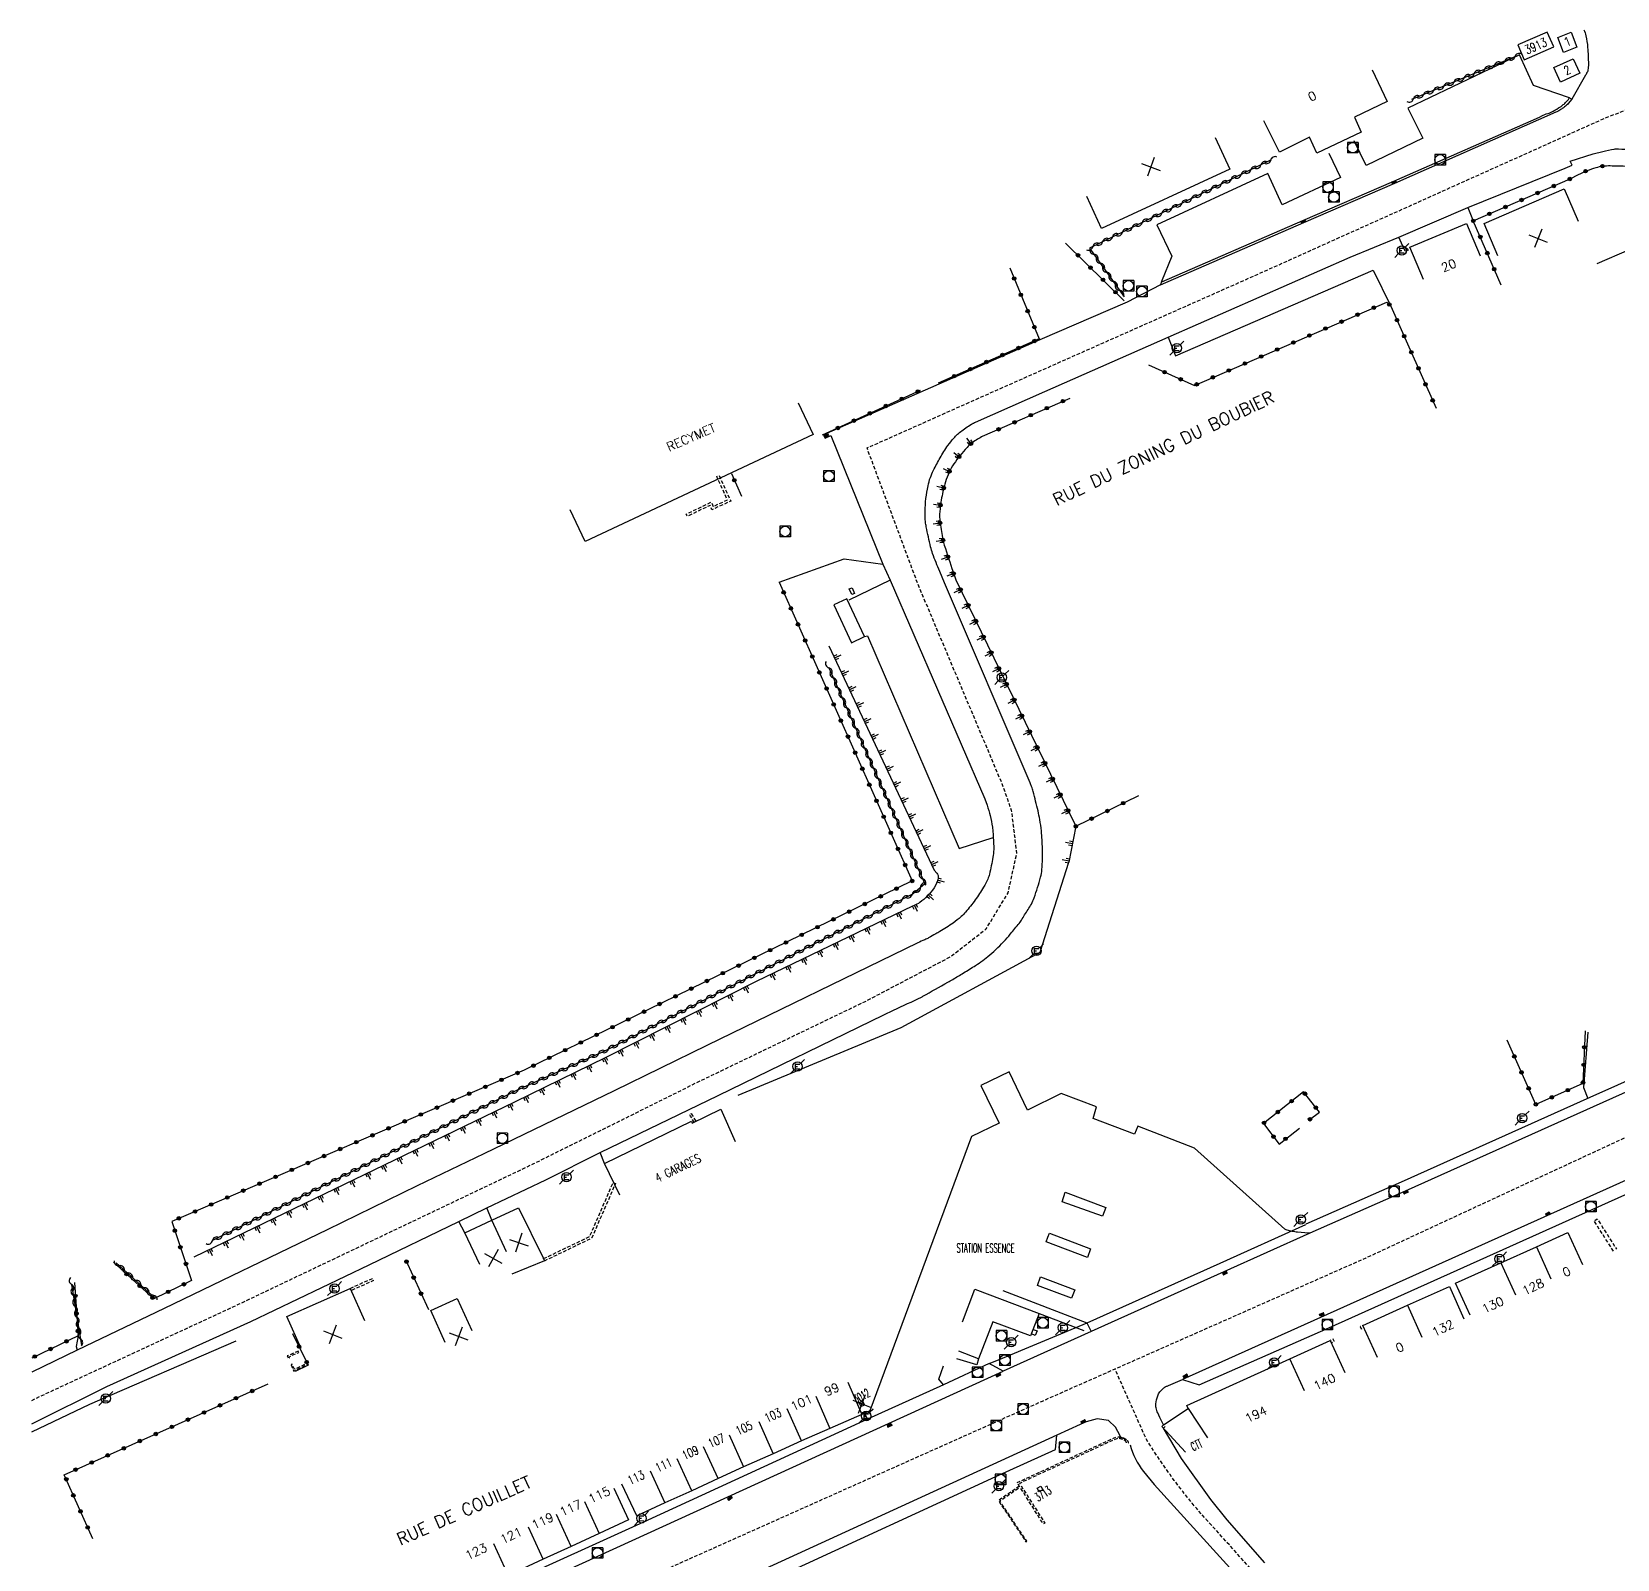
# Model space of a CAD drawing. Header units: millimetres. Extents: x 160000 to 161000, y 121000 to 122000.
# Drawn here: x 160000 to 160225.8, y 121216.6 to 121434.1 of the extents above; entities that cross this region are included whole.
import ezdxf
from ezdxf.enums import TextEntityAlignment as Align

# ---------------------------------------------------------------- set-up
doc = ezdxf.new("R2010")
doc.units = ezdxf.units.MM
doc.linetypes.add('DASHED', pattern=[0.75, 0.5, -0.25])
doc.layers.get('0').update_dxf_attribs({"linetype": 'CONTINUOUS'})
for name, color, linetype in [('W0001', 6, 'DASHED'), ('W0008', 7, 'CONTINUOUS'), ('W0017', 7, 'CONTINUOUS'), ('W0100', 7, 'CONTINUOUS'), ('W0112', 1, 'DASHED'), ('W0211', 2, 'CONTINUOUS'), ('W0302', 3, 'CONTINUOUS'), ('W0310', 3, 'CONTINUOUS'), ('W0322', 7, 'CONTINUOUS'), ('W0334', 7, 'CONTINUOUS'), ('W0400', 7, 'CONTINUOUS'), ('W0420', 7, 'CONTINUOUS'), ('W0471', 7, 'CONTINUOUS'), ('W0984', 7, 'CONTINUOUS'), ('W0989', 7, 'CONTINUOUS'), ('W0991', 7, 'CONTINUOUS'), ('W1102', 7, 'CONTINUOUS')]:
    doc.layers.add(name, color=color, linetype=linetype)
doc.styles.get("Standard").update_dxf_attribs({"font": 'romans.shx', "width": 0.85})

# ---------------------------------------------------------------- blocks, each defined once
blk = doc.blocks.new('t310o')
at = {"color": 0, "linetype": 'Continuous'}
for centre, start, end in [((-0.5, 0.38), 216.8699, 323.1304), ((0.5, -0.37), 36.8699, 143.1303)]:
    blk.add_arc(centre, 0.625, start, end, dxfattribs=at)
blk = doc.blocks.new('t322o')
at = {"color": 0, "linetype": 'Continuous'}
for radius in [0.25, 0.15]:
    blk.add_circle((0, 0), radius, dxfattribs=at)
blk = doc.blocks.new('t991o')
at = {"color": 0, "linetype": 'Continuous'}
for p, q in [((-1, 1), (1, -1)), ((-1, -1), (1, 1))]:
    blk.add_line(p, q, dxfattribs=at)
blk = doc.blocks.new('T420')
for p, q in [((0.75, 0.75), (-0.75, 0.75)), ((-0.75, 0.75), (-0.75, -0.75)), ((0.75, 0.75), (0.75, -0.75)), ((0.75, -0.75), (-0.75, -0.75))]:
    blk.add_line(p, q)
blk.add_ellipse((0, 0), major_axis=(-0.53, 0.53), ratio=1, start_param=3.926991, end_param=10.210176)
blk = doc.blocks.new('T400')
for p, q in [((-0.15, 0.3), (0.15, 0.3)), ((-0.15, -0.25), (-0.15, 0.3)), ((-0.15, 0.15), (0.15, 0.15)), ((-0.15, 0), (0.15, 0)), ((0.15, 0.3), (0.15, -0.25)), ((-0.15, -0.15), (0.15, -0.15)), ((-0.15, -0.25), (-0.15, -0.3)), ((-0.15, -0.3), (0.15, -0.3)), ((0.15, -0.3), (0.15, -0.25))]:
    blk.add_line(p, q)
blk = doc.blocks.new('T471')
for p, q in [((-0.333334, 0.333334), (-0.333334, -0.333334)), ((-0.333334, 0.333334), (0.333334, 0.333334)), ((-0.333334, 0), (0, 0)), ((0.500001, 0.500001), (1.000002, 1.000002)), ((-0.500001, -0.500001), (-1.000002, -1.000002)), ((-0.333334, -0.333334), (0.333334, -0.333334))]:
    blk.add_line(p, q)
blk.add_ellipse((0, 0), major_axis=(0.471405, 0.471405), ratio=1, start_param=5.4977871438, end_param=11.780972451)
blk = doc.blocks.new('t211o')
at = {"color": 0, "linetype": 'Continuous'}
for p, q in [((-0.29, 0.5), (-0.29, 0)), ((0, 1), (0, 0)), ((0.29, 0.5), (0.29, 0))]:
    blk.add_line(p, q, dxfattribs=at)

msp = doc.modelspace()

# ---------------------------------------------------------------- linework, layer by layer
at = {"layer": 'W0001', "flags": 128}
for points in [[(160000, 121239.23), (160000.46, 121239.46), (160029.46, 121252.91), (160071.51, 121272.94), (160095.33, 121284.78), (160118.91, 121296.13), (160130.88, 121302.42), (160135.94, 121306.37), (160139.07, 121311.5), (160140.31, 121317.17), (160139.57, 121323.22), (160138.21, 121327.04), (160126.24, 121355.42), (160118.97, 121374.85), (160133.9, 121381.51), (160174.76, 121399.65), (160223.71, 121421.66), (160236.3, 121426.71), (160246.67, 121402.9), (160263.36, 121362.13), (160277.43, 121330.92), (160289.89, 121305.09)], [(160410.14, 121370.5), (160351.84, 121335.97), (160331.35, 121325.86), (160299.93, 121309.62), (160272.03, 121297.03), (160241.67, 121283.46), (160190, 121259.48), (160143.92, 121239.09), (160069.32, 121205.75), (160000, 121174.28)]]:
    msp.add_lwpolyline(points, dxfattribs=at)
msp.add_lwpolyline([(160174.07, 121214.72), (160168.66, 121220.78, -0.052659), (160158.72, 121233.77), (160154.29, 121243.68)], format="xyb", dxfattribs=at)
at = {"layer": 'W0008', "flags": 128}
for points in [[(160221.08, 121434.41, -0.057582), (160221.37, 121433.54, -0.031522), (160221.6, 121431.88, -0.016293), (160221.71, 121429.51, -0.045693), (160221.64, 121428.67, -0.06196), (160221.57, 121428.43, -0.027343), (160221.31, 121427.92), (160219.34, 121424.54), (160218.83, 121423.88, -0.050944), (160218.6, 121423.65, -0.022439), (160218, 121423.19, -0.022), (160217.51, 121422.87, -0.02743), (160217.09, 121422.66), (160194.08, 121412.52), (160181.12, 121406.91), (160160.72, 121398.03)], [(160160.97, 121398.49), (160181.04, 121407.24), (160194, 121412.86), (160214.75, 121421.96), (160215.08, 121422.14, -0.053212), (160215.92, 121422.48, 0.05917), (160216.68, 121422.8, 0.006235), (160217.73, 121423.42, 0.031529), (160217.93, 121423.56, 0.028507), (160218.34, 121423.92, 0.020067), (160218.86, 121424.48, 0.103573), (160218.97, 121424.68, -0.469546), (160219.03, 121424.7), (160219.34, 121424.54)], [(160195.46, 121403.14), (160194.72, 121404.86), (160204.52, 121409.1), (160218.41, 121414.69), (160219.42, 121415.11), (160219.13, 121415.68), (160222.39, 121416.74), (160223.76, 121417.07, -0.017922), (160225.4, 121417.4, -0.051215), (160225.99, 121417.44, -0.012909), (160227.9, 121417.31, -0.019623), (160229.15, 121417.15, -0.025723), (160230.3, 121416.89, -0.01597), (160232.09, 121416.32, -0.072545), (160234.11, 121415.26, -0.035485), (160237.68, 121412.28, -0.055734), (160238.55, 121411.22, -0.031863), (160239.72, 121409.15), (160240.24, 121408), (160246.1, 121393.98), (160252.72, 121379.16), (160252.36, 121378.98), (160257.41, 121367.39)], [(160000, 121235.88), (160010.68, 121241.22), (160031.2, 121250.46), (160048.05, 121258.55), (160060.83, 121264.71), (160064.8, 121266.65), (160073.21, 121270.64), (160080.98, 121274.5), (160097.78, 121282.62), (160121.36, 121294.11), (160122.76, 121294.78, 0.000931), (160126.72, 121296.66, 0.016891), (160126.93, 121296.77, 0.000561), (160130.48, 121298.78, 0.002798), (160131.18, 121299.18, 0.005056), (160132.72, 121300.1, 0.004498), (160134.42, 121301.16, 0.036274), (160136.44, 121302.65, 0.029237), (160138.68, 121304.82, 0.013575), (160139.6, 121305.88, 0.010176), (160140.76, 121307.34, 0.022399), (160140.96, 121307.63, 0.008867), (160141.41, 121308.38, 0.024834), (160142.38, 121309.9, 0.04579), (160142.78, 121310.8, 0.016375), (160143.69, 121313.73, 0.045596), (160143.88, 121314.82, 0.014985), (160143.97, 121316.32, 0.015505), (160143.96, 121317.77, 0.013204), (160143.8, 121320.32, 0.020848), (160143.58, 121321.93, 0.015463), (160143.33, 121323.16, 0.006836), (160142.63, 121325.92, 0.014822), (160142.41, 121326.64, 0.020834), (160142.22, 121327.14), (160130.02, 121355.62), (160129.32, 121357.28, -0.011397), (160128.31, 121359.81, -0.03178), (160128.03, 121360.75, -0.006985), (160127.41, 121363.6, -0.026955), (160127.3, 121364.35, -0.028898), (160127.24, 121365.81, -0.022851), (160127.37, 121367.66, -0.023495), (160127.66, 121369.44, -0.03421), (160127.99, 121370.63, -0.028448), (160128.44, 121371.67, -0.016019), (160129.38, 121373.44, -0.021318), (160130.5, 121375.21, -0.033504), (160131.33, 121376.25, -0.043083), (160132.46, 121377.29, -0.03478), (160134.04, 121378.34, -0.013288), (160134.14, 121378.39, -0.004954), (160134.4, 121378.52), (160144.28, 121382.88), (160161.85, 121390.61), (160187.79, 121402.02), (160194.72, 121404.86)], [(160160.92, 121398.54), (160160.76, 121398.09), (160156, 121395.61), (160143.56, 121390.23), (160129.21, 121383.94), (160112.76, 121376.73), (160113.02, 121376.26), (160113.8, 121376.62), (160121.22, 121358.28), (160122.29, 121356.01), (160135.74, 121324.9), (160136.07, 121323.97, -0.026314), (160136.51, 121322.49, -0.024304), (160136.83, 121320.85, -0.010939), (160136.91, 121320.13, -0.010939), (160136.96, 121319.4, -0.02446), (160137.01, 121317.66, -0.038545), (160136.9, 121316.56, -0.013329), (160136.4, 121314.16, -0.044665), (160136.17, 121313.46, -0.03417), (160135.57, 121312.3, -0.020465), (160134.37, 121310.49, -0.01588), (160133.02, 121308.75, -0.039137), (160132.4, 121308.11, -0.029148), (160131.23, 121307.19, -0.019464), (160129.36, 121306, -0.003238), (160128.75, 121305.65, -0.001999), (160127.75, 121305.08, -0.03191), (160127.19, 121304.82, 0.018064), (160126.19, 121304.37), (160096.17, 121289.78), (160082.98, 121283.31), (160064.38, 121274.34), (160054.92, 121269.76), (160042.1, 121263.53), (160018.87, 121252.31), (160006.49, 121246.36), (160000, 121243.26)], [(160161.19, 121235.75), (160160.67, 121236.79), (160160.38, 121237.43, -0.056693), (160160.15, 121238.17, -0.077016), (160160.12, 121238.74, -0.049742), (160160.37, 121239.88, -0.09077), (160160.68, 121240.45, -0.036123), (160161.04, 121240.84, -0.041593), (160161.42, 121241.14, -0.06176), (160161.53, 121241.2, 0.018714), (160161.93, 121241.35), (160163.91, 121242.22), (160166.29, 121241.45), (160184.74, 121249.54), (160222.26, 121266.4), (160261.1, 121283.82)]]:
    msp.add_lwpolyline(points, format="xyb", dxfattribs=at)
for points in [[(160204.52, 121409.1), (160205.32, 121407.19)], [(160261.23, 121285.91), (160163.91, 121242.22)], [(160229.79, 121285.86), (160221.93, 121282.35), (160195.04, 121270.29), (160181.48, 121264.3)], [(160231.14, 121284.97), (160230.22, 121284.55), (160195.6, 121269.04), (160182.04, 121263.05), (160169.81, 121257.53), (160150.89, 121249.04), (160138.34, 121243.4), (160136.36, 121244.47), (160137.72, 121245), (160150.33, 121250.28), (160169.25, 121258.76), (160181.48, 121264.29)], [(160134.87, 121245.16), (160134.62, 121244.29), (160131.74, 121245.13)], [(160136.36, 121244.47), (160129.84, 121241.46), (160119.06, 121236.55), (160087.12, 121221.9), (160028.93, 121195.44), (160001.91, 121183.08), (160000, 121182.22)], [(160000, 121180.24), (160138.34, 121243.4)], [(160155.99, 121233.57), (160155.1, 121233.99), (160154.71, 121234.81), (160154.34, 121235.4), (160153.34, 121236.35), (160151.73, 121236.6), (160150.2, 121236.15), (160149.32, 121235.78), (160145.99, 121234.26), (160086.85, 121207.15)], [(160106.62, 121214.25), (160137.33, 121228.38), (160145.8, 121232.23), (160145.99, 121234.26)]]:
    msp.add_lwpolyline(points, dxfattribs=at)
at = {"layer": 'W0008'}
msp.add_lwpolyline([(160175.64, 121216.1), (160170.26, 121222.22), (160167.92, 121225.11), (160163.74, 121230.94), (160161.2, 121235.27), (160161.45, 121235.49)], dxfattribs=at)
for points in [[(160269.86, 121123.61, 0.000076), (160183.93, 121056.79), (160161.64, 121039.41, 0.23931), (160160.19, 121034.53), (160160.04, 121034.57, 0.291575), (160162.62, 121030.84, 0.001006), (160194.86, 121017.36), (160221.21, 121006.22, 0.310791), (160228.45, 121007.51)], [(160156.46, 121232.89, 0.104941), (160158.34, 121229.11), (160159.88, 121227.26), (160172.5, 121213.34)]]:
    msp.add_lwpolyline(points, format="xyb", dxfattribs=at)
at = {"layer": 'W0017', "flags": 128}
for points in [[(160219.03, 121424.7), (160213.89, 121426.47), (160211.88, 121430.81), (160196.02, 121423.24), (160198.15, 121418.94), (160190.05, 121415.08), (160188.36, 121418.57)], [(160184.73, 121416.83), (160186.4, 121413.34), (160178.12, 121409.48), (160176.04, 121413.92), (160160.23, 121406.63), (160162.36, 121402.16), (160160.92, 121398.54)], [(160161.85, 121390.61), (160162.91, 121387.95), (160191.08, 121400.15), (160193.58, 121395.06)], [(160106.46, 121355.75), (160115.71, 121359.04), (160121.22, 121358.28)], [(160122.29, 121356.01), (160116.36, 121353.16)], [(160118.6, 121347.98), (160119.04, 121348.11), (160132.1, 121317.8), (160136.96, 121319.4)], [(160221.61, 121291.67), (160221.01, 121283.8), (160221.61, 121282.21)], [(160133.85, 121276.82), (160119.35, 121237.75), (160118.21, 121237.2)], [(160081.57, 121272.97), (160080.98, 121274.5)], [(160065.51, 121264.89), (160064.8, 121266.65)], [(160061.69, 121263.08), (160060.83, 121264.71)], [(160138.3, 121254.85), (160150.29, 121250.29), (160150.89, 121249.04)], [(160143.48, 121251.58), (160149.87, 121249.17)], [(160006.6, 121248.43), (160006.33, 121246.92), (160006.49, 121246.36)], [(160129.84, 121241.46), (160129.18, 121242.25), (160129.86, 121244.14)], [(160119.06, 121236.55), (160118.63, 121237.47)]]:
    msp.add_lwpolyline(points, dxfattribs=at)
msp.add_lwpolyline([(160182.04, 121263.05), (160181.32, 121263.08), (160180.3, 121263.17, -0.028073), (160179.5, 121263.29, -0.03263), (160178.83, 121263.47, -0.00822), (160178.5, 121263.59, -0.092449), (160178.47, 121263.61), (160165.62, 121275.15), (160157.52, 121278.25), (160157.06, 121277.14), (160151.17, 121279.37)], format="xyb", dxfattribs=at)
for points in [[(160152.5, 121265.46), (160146.76, 121267.49), (160147.2, 121268.86), (160152.99, 121266.7)], [(160150.37, 121259.55), (160144.49, 121261.81), (160144.74, 121262.48), (160144.98, 121263.06), (160150.82, 121260.8)], [(160148.58, 121254.95), (160148.11, 121253.76), (160143.23, 121255.59), (160143.67, 121256.82)]]:
    msp.add_lwpolyline(points, close=True, dxfattribs=at)
at = {"layer": 'W0100', "flags": 128}
for points in [[(160211.65, 121432.25), (160212.57, 121430.12), (160216.78, 121431.95), (160215.86, 121434.08)], [(160218.18, 121431.18), (160217.35, 121433.31), (160219.26, 121434.05), (160220.09, 121431.92)], [(160216.81, 121429.02), (160219.56, 121430.28), (160220.5, 121428.2), (160217.76, 121426.95)], [(160195.5, 121403.17), (160195.92, 121403.32), (160196.04, 121403.01), (160195.62, 121402.85)], [(160114.25, 121352.5), (160116.74, 121347.12), (160118.6, 121347.98), (160116.1, 121353.36)], [(160116.79, 121353.97), (160116.45, 121354.79), (160116.84, 121354.95), (160117.18, 121354.13)], [(160142.62, 121249.33), (160143.18, 121249.11), (160142.94, 121248.46), (160142.38, 121248.68)], [(160118.09, 121238.35), (160118.63, 121238.58), (160118.39, 121239.12), (160117.86, 121238.88)], [(160143.73, 121227.03), (160144.02, 121226.51), (160143.47, 121226.2), (160143.18, 121226.71)]]:
    msp.add_lwpolyline(points, close=True, dxfattribs=at)
for points in [[(160190.91, 121428.7), (160193.07, 121424.19), (160188.38, 121421.95), (160189.36, 121419.81), (160183.05, 121416.83), (160181.98, 121419.09), (160177.7, 121416.96), (160175.47, 121421.44)], [(160168.54, 121419.08), (160170.63, 121414.54), (160152.36, 121406.1), (160150.27, 121410.64)], [(160208.83, 121402.23), (160206.85, 121406.82), (160218.27, 121411.74), (160220.25, 121407.15)], [(160198.23, 121398.83), (160196.29, 121403.44), (160204.34, 121406.83), (160206.28, 121402.22)], [(160222.98, 121401.13), (160227.57, 121403.12), (160240.65, 121373.03), (160236.06, 121371.04)], [(160109.16, 121381.29), (160111.28, 121376.76), (160078.81, 121361.53), (160076.69, 121366.06)], [(160083.75, 121268.47), (160081.57, 121272.97), (160093.96, 121278.97), (160094.09, 121278.7), (160098.16, 121280.68), (160100.18, 121276.1)], [(160063.84, 121258.56), (160061.69, 121263.08), (160065.51, 121264.89), (160069.33, 121266.64), (160072.9, 121259.41), (160073.03, 121259.08), (160068.39, 121257.22)], [(160204.86, 121251.36), (160202.8, 121255.91), (160209.25, 121258.82), (160214.3, 121261.1), (160218.8, 121263.12), (160220.85, 121258.56)], [(160038.36, 121246.59), (160036.33, 121251.16), (160045.36, 121255.17), (160047.39, 121250.61)], [(160132.55, 121250.39), (160134.33, 121255.06), (160143.48, 121251.58), (160142.26, 121248.41), (160136.89, 121250.41), (160134.87, 121245.16), (160132.07, 121246.24)], [(160191.66, 121245.35), (160189.6, 121249.9), (160195.96, 121252.78), (160201.92, 121255.43), (160203.96, 121250.86)], [(160058.91, 121247.47), (160056.83, 121252.01), (160060.61, 121253.74), (160062.69, 121249.2)], [(160164.31, 121231.84), (160160.94, 121235.53), (160161.19, 121235.75), (160164.73, 121238.08), (160164.5, 121238.49), (160179.2, 121245.15), (160184.95, 121247.75), (160187.01, 121243.19)], [(160116.24, 121241.8), (160118.23, 121237.22), (160113.67, 121235.23), (160109.63, 121233.45), (160105.6, 121231.63), (160101.4, 121229.78), (160097.78, 121228.1), (160094, 121226.34), (160090.16, 121224.64), (160086.18, 121222.77), (160084.06, 121227.3)], [(160082.91, 121226.74), (160085.01, 121222.21), (160080.84, 121220.27), (160076.82, 121218.44), (160072.85, 121216.62), (160067.86, 121214.31), (160062.91, 121212.03), (160055.61, 121208.66), (160028.5, 121196.32), (160026.43, 121200.87)]]:
    msp.add_lwpolyline(points, dxfattribs=at)
at = {"layer": 'W0112', "flags": 128}
for points in [[(160097.9, 121370.92), (160099.56, 121367.28), (160096.87, 121366.05), (160096.61, 121366.66), (160093.36, 121365.1), (160093.2, 121365.42), (160096.79, 121367.14), (160097.05, 121366.52), (160099.09, 121367.45), (160097.58, 121370.77)], [(160093.92, 121280.06), (160094.07, 121279.83), (160094.59, 121278.98), (160094.37, 121278.84), (160093.85, 121279.69), (160093.7, 121279.93)], [(160072.9, 121259.41), (160079.48, 121262.57), (160082.81, 121270.23), (160083.13, 121270.09), (160079.75, 121262.31), (160073.06, 121259.09)], [(160045.36, 121255.17), (160048.53, 121256.6), (160048.68, 121256.28), (160045.5, 121254.86)], [(160189.19, 121249.73), (160189.33, 121249.41), (160189.74, 121249.58), (160189.6, 121249.9)], [(160184.95, 121247.75), (160185.11, 121247.44), (160185.52, 121247.64), (160185.36, 121247.95)], [(160037.96, 121246.22), (160036.39, 121245.55), (160036.54, 121245.19), (160036.73, 121245.27), (160036.65, 121245.44), (160038.04, 121246.04)], [(160036.94, 121244.28), (160037.35, 121243.4), (160039.31, 121244.34), (160039.23, 121244.51), (160037.44, 121243.65), (160037.11, 121244.36)], [(160141.6, 121219.09), (160141.72, 121219.17), (160137.88, 121224.91), (160140.68, 121226.82), (160140.6, 121226.94), (160137.69, 121224.95)]]:
    msp.add_lwpolyline(points, close=True, dxfattribs=at)
msp.add_lwpolyline([(160225.29, 121260.47), (160224.13, 121262.28), (160222.53, 121264.79), (160222.97, 121265.07), (160224.57, 121262.56), (160225.71, 121260.78)], dxfattribs=at)
msp.add_lwpolyline([(160140.34, 121227.52), (160154.16, 121233.89), (160154.49, 121234, -0.08681), (160154.73, 121234.04, -0.05507), (160155.1, 121233.99, -0.054434), (160155.66, 121233.8, -0.079875), (160155.99, 121233.57, -0.087437), (160156.1, 121233.43, -0.05178), (160156.2, 121233.16), (160155.96, 121233.1, 0.05178), (160155.88, 121233.32, 0.087437), (160155.83, 121233.39, 0.079875), (160155.56, 121233.58, 0.054434), (160155.05, 121233.76, 0.05507), (160154.72, 121233.8, 0.08681), (160154.57, 121233.77), (160154.25, 121233.66), (160140.69, 121227.41), (160144.28, 121221.76), (160144.08, 121221.63)], format="xyb", close=True, dxfattribs=at)
at = {"layer": 'W0211', "flags": 128}
for points in [[(160135.47, 121376.52, 0.031693), (160133.97, 121375.59, 0.055087), (160133.21, 121374.91, 0.026637), (160131.34, 121372.59, 0.056506), (160130.65, 121371.36, 0.022331), (160130.15, 121370.02, 0.02234), (160129.78, 121368.64, 0.027009), (160129.37, 121366.2, 0.043325), (160129.33, 121364.66, 0.024046), (160129.38, 121364.14, 0.005266), (160129.78, 121361.78, 0.032515), (160129.98, 121361, 0.006609), (160131.23, 121357.23), (160131.63, 121356.07), (160148.71, 121320.97), (160147.72, 121315.89)], [(160113.53, 121346.67), (160128.52, 121314.73), (160128.9, 121314.3, -0.232114), (160129.1, 121313.6, -0.105578), (160128.51, 121312.2, -0.042454), (160127.56, 121311.05, -0.045193), (160126.5, 121310.14, -0.03267), (160126.28, 121310, -0.009273), (160125.47, 121309.6), (160103.18, 121298.88), (160081.76, 121288.05), (160068.75, 121281.71), (160023.07, 121259.61)]]:
    msp.add_lwpolyline(points, format="xyb", dxfattribs=at)
at = {"layer": 'W0302', "flags": 128}
for points in [[(160100.61, 121282.69), (160123.82, 121292.34), (160143.63, 121303.04), (160147.72, 121315.89)], [(160000, 121234.75), (160008.3, 121238.68), (160029.11, 121247.72)]]:
    msp.add_lwpolyline(points, dxfattribs=at)
at = {"layer": 'W0310', "flags": 128}
for points in [[(160211.25, 121430.56), (160196.54, 121424.46)], [(160176.46, 121415.83), (160150.68, 121403.3), (160155.6, 121396.35)], [(160113.53, 121343.54), (160127.2, 121312.78), (160125.56, 121311.36), (160102.98, 121299.94), (160081.58, 121288.97), (160069.03, 121283.34), (160025.65, 121261.95)], [(160017.13, 121254.2), (160012.04, 121258.82)], [(160005.67, 121255.72), (160007.08, 121247.02)]]:
    msp.add_lwpolyline(points, dxfattribs=at)
at = {"layer": 'W0322', "flags": 128}
for points in [[(160209.29, 121398.01), (160205.32, 121407.19), (160219.11, 121413.16), (160220.31, 121413.79, -0.052089), (160222.83, 121414.79, -0.071134), (160224.81, 121415.05, -0.007773), (160226.94, 121414.99, -0.018058), (160227.86, 121414.92, -0.024619), (160230.45, 121414.49, -0.069018), (160231.33, 121414.17, -0.023912), (160231.76, 121413.91, -0.002554), (160235.67, 121411.3), (160237.12, 121408.95), (160237.79, 121407.91), (160243.18, 121395.49)], [(160135.47, 121376.52, 0.031693), (160133.97, 121375.59, 0.055087), (160133.21, 121374.91, 0.026637), (160131.34, 121372.59, 0.056506), (160130.65, 121371.36, 0.022331), (160130.15, 121370.02, 0.02234), (160129.78, 121368.64, 0.027009), (160129.37, 121366.2, 0.043325), (160129.33, 121364.66, 0.024046), (160129.38, 121364.14, 0.005266), (160129.78, 121361.78, 0.032515), (160129.98, 121361, 0.006609), (160131.23, 121357.23), (160131.63, 121356.07), (160148.71, 121320.97), (160157.7, 121325.35)]]:
    msp.add_lwpolyline(points, format="xyb", dxfattribs=at)
for points in [[(160155.6, 121395.82), (160147.22, 121404.02)], [(160139.29, 121400.49), (160143.49, 121390.37), (160129.11, 121384.08)], [(160159.07, 121386.67), (160165.59, 121383.76), (160192.99, 121395.62), (160193.58, 121395.06), (160195.97, 121389.67), (160200.02, 121380.53)], [(160126.55, 121383.05), (160112.56, 121376.67)], [(160135.42, 121376.51), (160147.88, 121381.94)], [(160099.65, 121371.2), (160101.09, 121367.98)], [(160106.46, 121355.75), (160125.41, 121313.2), (160070.14, 121286.25), (160019.94, 121264.71), (160022.77, 121256.29), (160017.38, 121253.7), (160011.67, 121258.9)], [(160221.23, 121291.85), (160220.94, 121284.37), (160214.22, 121281.37), (160210.14, 121290.5)], [(160181.95, 121279.16), (160183.4, 121280.28), (160181.13, 121283.17), (160175.42, 121278.67), (160177.66, 121275.73), (160180.55, 121278.01)], [(160053.22, 121259.3), (160056.49, 121252.16)], [(160006.09, 121256.01), (160006.6, 121248.43), (160000, 121245.25)], [(160037.15, 121248.73), (160039.37, 121244.25), (160037.54, 121243.34)], [(160008.7, 121219.5), (160004.63, 121228.63), (160033.67, 121241.56)]]:
    msp.add_lwpolyline(points, dxfattribs=at)
at = {"layer": 'W0334'}
msp.add_lwpolyline([(160151.17, 121279.37), (160151.65, 121281.04), (160146.64, 121282.92), (160141.85, 121280.57), (160139.21, 121286.01), (160135.2, 121284.06), (160137.79, 121278.71), (160133.85, 121276.82)], dxfattribs=at)
at = {"layer": 'W1102'}
for p, q in [((160067.62, 121260.36), (160065.51, 121264.89)), ((160214.3, 121261.1), (160216.35, 121256.54)), ((160209.25, 121258.82), (160211.31, 121254.27)), ((160195.96, 121252.78), (160198.01, 121248.21)), ((160181.26, 121240.59), (160179.2, 121245.15)), ((160111.66, 121239.81), (160113.67, 121235.23)), ((160103.56, 121236.2), (160105.6, 121231.63)), ((160109.63, 121233.45), (160107.59, 121238.01)), ((160164.73, 121238.08), (160167.48, 121233.9)), ((160099.34, 121234.34), (160101.4, 121229.78)), ((160097.78, 121228.1), (160095.68, 121232.63)), ((160088.09, 121229.19), (160090.16, 121224.64)), ((160094, 121226.34), (160091.93, 121230.9)), ((160078.75, 121224.82), (160080.84, 121220.27)), ((160076.82, 121218.44), (160074.74, 121222.98)), ((160072.85, 121216.62), (160070.76, 121221.17)), ((160065.76, 121218.85), (160067.86, 121214.31))]:
    msp.add_line(p, q, dxfattribs=at)

# ---------------------------------------------------------------- block references
at = {"layer": 'W0211'}
for p, rotation in [((160133.77, 121375.44), 38.5242127869511), ((160132.1, 121373.59), 51.62088791198058), ((160130.72, 121371.51), 65.58358562129419), ((160129.9, 121369.15), 75.48633127675693), ((160129.43, 121366.7), 82.30107132136), ((160129.37, 121364.21), 98.2067301952138), ((160129.79, 121361.74), 100.5226974129094), ((160130.51, 121359.35), 108.3057648630452), ((160131.31, 121356.98), 109.1607301006482), ((160132.3, 121354.69), 115.9482028683212), ((160133.4, 121352.45), 115.9482028683212), ((160134.49, 121350.2), 115.9482028683212), ((160135.58, 121347.95), 115.9482028683212), ((160114.35, 121344.93), 295.1359101992392), ((160136.68, 121345.7), 115.9482028683212), ((160115.41, 121342.66), 295.1359101992392), ((160137.77, 121343.45), 115.9482028683212), ((160116.47, 121340.4), 295.1359101992392), ((160138.87, 121341.21), 115.9482028683212), ((160117.54, 121338.14), 295.1359101992392), ((160139.96, 121338.96), 115.9482028683212), ((160118.6, 121335.87), 295.1359101992392), ((160141.05, 121336.71), 115.9482028683212), ((160119.66, 121333.61), 295.1359101992392), ((160142.15, 121334.46), 115.9482028683212), ((160120.72, 121331.35), 295.1359101992392), ((160143.24, 121332.21), 115.9482028683212), ((160121.78, 121329.08), 295.1359101992392), ((160144.34, 121329.97), 115.9482028683212), ((160122.85, 121326.82), 295.1359101992392), ((160145.43, 121327.72), 115.9482028683212), ((160123.91, 121324.56), 295.1359101992392), ((160146.52, 121325.47), 115.9482028683212), ((160124.97, 121322.29), 295.1359101992392), ((160147.62, 121323.22), 115.9482028683212), ((160126.03, 121320.03), 295.1359101992392), ((160127.09, 121317.77), 295.1359101992392), ((160148.23, 121318.52), 78.96420649913857), ((160128.15, 121315.5), 295.1359101992392), ((160147.75, 121316.07), 78.96420649913857), ((160129.02, 121313.29), 254.4299354683501), ((160127.7, 121311.2), 226.9689626920275), ((160123.46, 121308.63), 205.6752669745693), ((160125.71, 121309.72), 206.312507119996), ((160118.95, 121306.47), 205.6752669745693), ((160121.21, 121307.55), 205.6752669745693), ((160114.45, 121304.3), 205.6752669745693), ((160116.7, 121305.38), 205.6752669745693), ((160109.94, 121302.13), 205.6752669745693), ((160112.19, 121303.22), 205.6752669745693), ((160105.44, 121299.97), 205.6752669745693), ((160107.69, 121301.05), 205.6752669745693), ((160099.42, 121296.98), 206.8328938681236), ((160101.65, 121298.11), 206.8328938681236), ((160094.95, 121294.72), 206.8328938681236), ((160097.18, 121295.85), 206.8328938681236), ((160090.49, 121292.46), 206.8328938681236), ((160092.72, 121293.59), 206.8328938681236), ((160086.03, 121290.21), 206.8328938681236), ((160088.26, 121291.34), 206.8328938681236), ((160081.57, 121287.95), 205.9665504834159), ((160083.8, 121289.08), 206.8328938681236), ((160077.07, 121285.76), 205.9665504834159), ((160079.32, 121286.86), 205.9665504834159), ((160072.58, 121283.57), 205.9665504834159), ((160074.82, 121284.67), 205.9665504834159), ((160068.08, 121281.39), 205.8234375001328), ((160070.33, 121282.48), 205.9665504834159), ((160063.58, 121279.21), 205.8234375001328), ((160065.83, 121280.3), 205.8234375001328), ((160059.08, 121277.03), 205.8234375001328), ((160061.33, 121278.12), 205.8234375001328), ((160054.58, 121274.85), 205.8234375001328), ((160056.83, 121275.94), 205.8234375001328), ((160050.08, 121272.67), 205.8234375001328), ((160052.33, 121273.76), 205.8234375001328), ((160045.58, 121270.5), 205.8234375001328), ((160047.83, 121271.59), 205.8234375001328), ((160041.08, 121268.32), 205.8234375001328), ((160043.33, 121269.41), 205.8234375001328), ((160036.58, 121266.14), 205.8234375001328), ((160038.83, 121267.23), 205.8234375001328), ((160032.08, 121263.96), 205.8234375001328), ((160034.33, 121265.05), 205.8234375001328), ((160025.32, 121260.7), 205.8234375001328), ((160027.57, 121261.78), 205.8234375001328), ((160029.82, 121262.87), 205.8234375001328)]:
    msp.add_blockref('t211o', p, dxfattribs=dict(at, rotation=rotation))
at = {"layer": 'W0310'}
for p, rotation in [((160209.8, 121429.96), 202.529051111747), ((160211.25, 121430.56), 202.529051111747), ((160204.01, 121427.56), 202.529051111747), ((160205.46, 121428.16), 202.529051111747), ((160206.91, 121428.76), 202.529051111747), ((160208.35, 121429.36), 202.529051111747), ((160198.23, 121425.16), 202.529051111747), ((160199.67, 121425.76), 202.529051111747), ((160201.12, 121426.36), 202.529051111747), ((160202.57, 121426.96), 202.529051111747), ((160196.78, 121424.56), 202.529051111747), ((160172.24, 121413.78), 205.9089421902976), ((160173.65, 121414.46), 205.9089421902976), ((160175.06, 121415.15), 205.9089421902976), ((160176.46, 121415.83), 205.9089421902976), ((160168.01, 121411.72), 205.9089421902976), ((160169.42, 121412.41), 205.9089421902976), ((160170.83, 121413.09), 205.9089421902976), ((160163.79, 121409.67), 205.9089421902976), ((160165.2, 121410.36), 205.9089421902976), ((160166.6, 121411.04), 205.9089421902976), ((160158.15, 121406.93), 205.9089421902976), ((160159.56, 121407.62), 205.9089421902976), ((160160.97, 121408.3), 205.9089421902976), ((160162.38, 121408.99), 205.9089421902976), ((160153.93, 121404.88), 205.9089421902976), ((160155.34, 121405.57), 205.9089421902976), ((160156.74, 121406.25), 205.9089421902976), ((160151.11, 121403.51), 205.9089421902976), ((160151.3, 121402.42), 305.2715581963948), ((160152.52, 121404.2), 205.9089421902976), ((160152.21, 121401.14), 305.2715581963948), ((160153.11, 121399.86), 305.2715581963948), ((160154.02, 121398.58), 305.2715581963948), ((160154.92, 121397.3), 305.2715581963948), ((160113.53, 121343.54), 293.9482058424609), ((160114.17, 121342.11), 293.9482058424609), ((160114.8, 121340.68), 293.9482058424609), ((160115.44, 121339.25), 293.9482058424609), ((160116.08, 121337.82), 293.9482058424609), ((160116.71, 121336.39), 293.9482058424609), ((160117.35, 121334.96), 293.9482058424609), ((160117.98, 121333.53), 293.9482058424609), ((160118.62, 121332.09), 293.9482058424609), ((160119.25, 121330.66), 293.9482058424609), ((160119.89, 121329.23), 293.9482058424609), ((160120.52, 121327.8), 293.9482058424609), ((160121.16, 121326.37), 293.9482058424609), ((160121.8, 121324.94), 293.9482058424609), ((160122.43, 121323.51), 293.9482058424609), ((160123.07, 121322.08), 293.9482058424609), ((160123.7, 121320.64), 293.9482058424609), ((160124.34, 121319.21), 293.9482058424609), ((160124.97, 121317.78), 293.9482058424609), ((160125.61, 121316.35), 293.9482058424609), ((160126.25, 121314.92), 293.9482058424609), ((160126.6, 121312.26), 221.0022047220071), ((160126.88, 121313.49), 293.9482058424609), ((160122.6, 121309.86), 206.8310295285214), ((160123.99, 121310.57), 206.8310295285214), ((160125.39, 121311.27), 206.8310295285214), ((160118.4, 121307.74), 206.8310295285214), ((160119.8, 121308.45), 206.8310295285214), ((160121.2, 121309.15), 206.8310295285214), ((160114.21, 121305.62), 206.8310295285214), ((160115.61, 121306.32), 206.8310295285214), ((160117.01, 121307.03), 206.8310295285214), ((160110.02, 121303.5), 206.8310295285214), ((160111.42, 121304.2), 206.8310295285214), ((160112.81, 121304.91), 206.8310295285214), ((160105.83, 121301.38), 206.8310295285214), ((160107.22, 121302.08), 206.8310295285214), ((160108.62, 121302.79), 206.8310295285214), ((160100.24, 121298.54), 207.1192426144737), ((160101.64, 121299.25), 207.1192426144737), ((160103.03, 121299.96), 206.8310295285214), ((160104.43, 121300.67), 206.8310295285214), ((160096.06, 121296.39), 207.1192426144737), ((160097.46, 121297.11), 207.1192426144737), ((160098.85, 121297.82), 207.1192426144737), ((160091.88, 121294.25), 207.1192426144737), ((160093.27, 121294.97), 207.1192426144737), ((160094.67, 121295.68), 207.1192426144737), ((160087.7, 121292.11), 207.1192426144737), ((160089.09, 121292.83), 207.1192426144737), ((160090.49, 121293.54), 207.1192426144737), ((160083.52, 121289.97), 207.1192426144737), ((160084.91, 121290.68), 207.1192426144737), ((160086.31, 121291.4), 207.1192426144737), ((160077.85, 121287.3), 204.1700925075489), ((160079.28, 121287.95), 204.1700925075489), ((160080.71, 121288.59), 204.1700925075489), ((160082.12, 121289.26), 207.1192426144737), ((160073.57, 121285.38), 204.1700925075489), ((160074.99, 121286.02), 204.1700925075489), ((160076.42, 121286.66), 204.1700925075489), ((160067.87, 121282.77), 206.255215546568), ((160069.28, 121283.46), 204.1700925075489), ((160070.71, 121284.1), 204.1700925075489), ((160072.14, 121284.74), 204.1700925075489), ((160063.66, 121280.69), 206.255215546568), ((160065.06, 121281.39), 206.255215546568), ((160066.47, 121282.08), 206.255215546568), ((160059.44, 121278.62), 206.255215546568), ((160060.85, 121279.31), 206.255215546568), ((160062.25, 121280), 206.255215546568), ((160055.23, 121276.54), 206.255215546568), ((160056.63, 121277.23), 206.255215546568), ((160058.04, 121277.92), 206.255215546568), ((160049.61, 121273.77), 206.255215546568), ((160051.02, 121274.46), 206.255215546568), ((160052.42, 121275.15), 206.255215546568), ((160053.83, 121275.85), 206.255215546568), ((160045.4, 121271.69), 206.255215546568), ((160046.8, 121272.38), 206.255215546568), ((160048.21, 121273.07), 206.255215546568), ((160041.19, 121269.61), 206.255215546568), ((160042.59, 121270.3), 206.255215546568), ((160044, 121271), 206.255215546568), ((160036.97, 121267.53), 206.255215546568), ((160038.38, 121268.23), 206.255215546568), ((160039.78, 121268.92), 206.255215546568), ((160031.36, 121264.76), 206.255215546568), ((160032.76, 121265.45), 206.255215546568), ((160034.16, 121266.15), 206.255215546568), ((160035.57, 121266.84), 206.255215546568), ((160027.14, 121262.68), 206.255215546568), ((160028.55, 121263.38), 206.255215546568), ((160029.95, 121264.07), 206.255215546568), ((160025.74, 121261.99), 206.255215546568), ((160012.49, 121258.41), 137.7092779337479), ((160005.67, 121255.72), 279.224323969181), ((160013.65, 121257.36), 137.7092779337479), ((160014.81, 121256.31), 137.7092779337479), ((160005.92, 121254.18), 279.224323969181), ((160015.97, 121255.25), 137.7092779337479), ((160017.13, 121254.2), 137.7092779337479), ((160006.17, 121252.63), 279.224323969181), ((160006.42, 121251.09), 279.224323969181), ((160006.67, 121249.54), 279.224323969181), ((160006.92, 121248), 279.224323969181)]:
    msp.add_blockref('t310o', p, dxfattribs=dict(at, rotation=rotation))
at = {"layer": 'W0322'}
for p, rotation in [((160221.32, 121414.26), 22.66768450147973), ((160223.71, 121414.97), 8.35401401016385), ((160216.79, 121412.16), 23.43327297204592), ((160219.08, 121413.15), 23.43327297204592), ((160212.2, 121410.17), 23.43327297204592), ((160214.49, 121411.16), 23.43327297204592), ((160207.61, 121408.18), 23.43327297204592), ((160209.9, 121409.17), 23.43327297204592), ((160205.32, 121407.19), 23.43327297204592), ((160206.31, 121404.89), 113.4332729719984), ((160149.01, 121402.28), 135.6215714721538), ((160150.79, 121400.53), 135.6215714721538), ((160207.31, 121402.6), 113.4332729719984), ((160139.92, 121398.97), 292.5547757280273), ((160152.58, 121398.78), 135.6215714721538), ((160208.3, 121400.3), 113.4332729719984), ((160140.88, 121396.66), 292.5547757280273), ((160154.37, 121397.03), 135.6215714721538), ((160141.84, 121394.35), 292.5547757280273), ((160188.86, 121393.84), 23.40819329781549), ((160191.16, 121394.83), 23.40819329781549), ((160193.35, 121395.27), 316.1478877068458), ((160142.8, 121392.04), 292.5547757280273), ((160184.28, 121391.85), 23.40819329781549), ((160186.57, 121392.84), 23.40819329781549), ((160194.46, 121393.05), 293.9337920341511), ((160142.85, 121390.09), 203.6406832844895), ((160179.69, 121389.86), 23.40819329781549), ((160181.98, 121390.86), 23.40819329781549), ((160195.48, 121390.77), 293.9337920341511), ((160135.98, 121387.09), 203.6406832844895), ((160138.27, 121388.09), 203.6406832844895), ((160140.56, 121389.09), 203.6406832844895), ((160175.1, 121387.88), 23.40819329781549), ((160177.39, 121388.87), 23.40819329781549), ((160196.49, 121388.48), 293.9337920341869), ((160131.4, 121385.08), 203.6406832844895), ((160133.69, 121386.08), 203.6406832844895), ((160161.35, 121385.65), 335.9951152042856), ((160163.64, 121384.63), 335.9951152042856), ((160168.22, 121384.9), 23.40819329781549), ((160170.51, 121385.89), 23.40819329781549), ((160172.8, 121386.88), 23.40819329781549), ((160197.51, 121386.2), 293.9337920341869), ((160126.2, 121382.89), 204.511933813342), ((160165.92, 121383.9), 23.40819329781549), ((160198.52, 121383.91), 293.9337920341869), ((160121.65, 121380.82), 204.511933813342), ((160123.93, 121381.85), 204.511933813342), ((160144.59, 121380.51), 23.57140696516148), ((160146.88, 121381.51), 23.57140696516148), ((160199.54, 121381.63), 293.9337920341869), ((160117.11, 121378.74), 204.511933813342), ((160119.38, 121379.78), 204.511933813342), ((160140.01, 121378.51), 23.57140696516148), ((160142.3, 121379.51), 23.57140696516148), ((160114.83, 121377.7), 204.511933813342), ((160137.72, 121377.51), 23.57140696516148), ((160132.1, 121373.59), 51.62088791195882), ((160133.77, 121375.44), 38.52421278682005), ((160130.72, 121371.51), 65.58358562119669), ((160100.07, 121370.26), 294.1426084295953), ((160129.9, 121369.15), 75.48633127671879), ((160129.43, 121366.7), 82.30107132133344), ((160129.37, 121364.21), 98.20673019510191), ((160129.79, 121361.74), 100.5226974128114), ((160130.51, 121359.35), 108.3057648630412), ((160131.31, 121356.98), 109.1607301006482), ((160107.11, 121354.29), 294.0094004606395), ((160132.3, 121354.69), 115.9482028683212), ((160108.13, 121352.01), 294.0094004606395), ((160133.4, 121352.45), 115.9482028683212), ((160109.14, 121349.73), 294.0094004606395), ((160134.49, 121350.2), 115.9482028683212), ((160110.16, 121347.44), 294.0094004606395), ((160135.58, 121347.95), 115.9482028683212), ((160111.18, 121345.16), 294.0094004606395), ((160136.68, 121345.7), 115.9482028683212), ((160112.19, 121342.88), 294.0094004606395), ((160137.77, 121343.45), 115.9482028683212), ((160113.21, 121340.59), 294.0094004606395), ((160138.87, 121341.21), 115.9482028683212), ((160114.23, 121338.31), 294.0094004606395), ((160139.96, 121338.96), 115.9482028683212), ((160115.25, 121336.02), 294.0094004606395), ((160141.05, 121336.71), 115.9482028683212), ((160116.26, 121333.74), 294.0094004606395), ((160142.15, 121334.46), 115.9482028683212), ((160117.28, 121331.46), 294.0094004606395), ((160143.24, 121332.21), 115.9482028683212), ((160118.3, 121329.17), 294.0094004606395), ((160144.34, 121329.97), 115.9482028683212), ((160119.31, 121326.89), 294.0094004606395), ((160145.43, 121327.72), 115.9482028683212), ((160120.33, 121324.61), 294.0094004606395), ((160146.52, 121325.47), 115.9482028683212), ((160155.46, 121324.26), 205.9482028683478), ((160121.35, 121322.32), 294.0094004606395), ((160147.62, 121323.22), 115.9482028683212), ((160150.96, 121322.07), 205.9482028683478), ((160153.21, 121323.16), 205.9482028683478), ((160122.37, 121320.04), 294.0094004606395), ((160148.71, 121320.97), 115.9482028683212), ((160123.38, 121317.76), 294.0094004606395), ((160124.4, 121315.47), 294.0094004606395), ((160125.41, 121313.19), 205.9875746420047), ((160120.91, 121311), 205.9875746420047), ((160123.16, 121312.1), 205.9875746420047), ((160116.42, 121308.81), 205.9875746420047), ((160118.66, 121309.91), 205.9875746420047), ((160111.92, 121306.62), 205.9875746420047), ((160114.17, 121307.72), 205.9875746420047), ((160105.18, 121303.33), 205.9875746420047), ((160107.43, 121304.43), 205.9875746420047), ((160109.67, 121305.52), 205.9875746420047), ((160100.69, 121301.14), 205.9875746420047), ((160102.93, 121302.24), 205.9875746420047), ((160096.19, 121298.95), 205.9875746420047), ((160098.44, 121300.05), 205.9875746420047), ((160091.7, 121296.76), 205.9875746420047), ((160093.94, 121297.86), 205.9875746420047), ((160087.2, 121294.57), 205.9875746420047), ((160089.45, 121295.67), 205.9875746420047), ((160082.71, 121292.38), 205.9875746420047), ((160084.96, 121293.47), 205.9875746420047), ((160078.21, 121290.19), 205.9875746420047), ((160080.46, 121291.28), 205.9875746420047), ((160073.72, 121288), 205.9875746420047), ((160075.97, 121289.09), 205.9875746420047), ((160211.16, 121288.21), 114.0765980607947), ((160221.14, 121289.51), 267.7446350350997), ((160069.2, 121285.85), 203.2240905802064), ((160071.47, 121286.9), 205.9875746420047), ((160212.18, 121285.93), 114.0765980607947), ((160221.04, 121287.01), 267.7446350350997), ((160064.61, 121283.88), 203.2240905802064), ((160066.91, 121284.87), 203.2240905802064), ((160213.2, 121283.65), 114.0765980607947), ((160218.79, 121283.41), 204.0765980607261), ((160220.94, 121284.51), 267.7446350350997), ((160057.72, 121280.92), 203.2240905802064), ((160060.01, 121281.91), 203.2240905802064), ((160062.31, 121282.89), 203.2240905802064), ((160179.44, 121281.84), 218.2087939007767), ((160181.35, 121282.89), 128.2696713492446), ((160182.9, 121280.92), 128.2696713492446), ((160214.22, 121281.37), 204.0765980607261), ((160216.5, 121282.39), 204.0765980607261), ((160053.12, 121278.95), 203.2240905802064), ((160055.42, 121279.94), 203.2240905802064), ((160175.52, 121278.75), 218.2087939007767), ((160177.48, 121280.29), 218.2087939007767), ((160182.07, 121279.25), 37.6477736716115), ((160048.53, 121276.98), 203.2240905802064), ((160050.82, 121277.96), 203.2240905802064), ((160176.86, 121276.78), 307.3262022450904), ((160178.58, 121276.47), 38.24598282840144), ((160041.64, 121274.02), 203.2240905802064), ((160043.93, 121275.01), 203.2240905802064), ((160046.23, 121275.99), 203.2240905802064), ((160037.04, 121272.05), 203.2240905802064), ((160039.34, 121273.04), 203.2240905802064), ((160032.45, 121270.08), 203.2240905802064), ((160034.74, 121271.06), 203.2240905802064), ((160027.85, 121268.11), 203.2240905802064), ((160030.15, 121269.09), 203.2240905802064), ((160020.96, 121265.15), 203.2240905802064), ((160023.26, 121266.13), 203.2240905802064), ((160025.55, 121267.12), 203.2240905802064), ((160020.38, 121263.39), 288.6003674896427), ((160021.18, 121261.02), 288.6003674896427), ((160021.98, 121258.65), 288.6003674896427), ((160053.37, 121258.98), 294.5839416459984), ((160013.52, 121257.22), 137.6701192905963), ((160054.41, 121256.71), 294.5839416459984), ((160006.22, 121254.09), 273.858101038329), ((160015.37, 121255.53), 137.6701192905963), ((160017.21, 121253.85), 137.6701192905963), ((160019.43, 121254.68), 205.6324726773298), ((160021.69, 121255.76), 205.6324726773298), ((160055.45, 121254.43), 294.5839416459984), ((160006.39, 121251.59), 273.858101038329), ((160004.95, 121247.64), 205.7279492695862), ((160006.56, 121249.1), 273.858101038329), ((160038.06, 121246.9), 296.3496728859076), ((160000.45, 121245.47), 205.7279492695862), ((160002.7, 121246.55), 205.7279492695862), ((160039.17, 121244.66), 296.3496728859076), ((160031.39, 121240.55), 23.99991509422218), ((160026.82, 121238.51), 23.99991509422218), ((160029.1, 121239.53), 23.99991509422218), ((160022.25, 121236.48), 23.99991509422218), ((160024.54, 121237.5), 23.99991509422218), ((160015.4, 121233.43), 23.99991509422218), ((160017.68, 121234.45), 23.99991509422218), ((160019.97, 121235.46), 23.99991509422218), ((160010.83, 121231.4), 23.99991509422218), ((160013.12, 121232.41), 23.99991509422218), ((160006.27, 121229.36), 23.99991509422218), ((160008.55, 121230.38), 23.99991509422218), ((160004.92, 121227.99), 113.9999150942267), ((160005.94, 121225.7), 113.9999150942267), ((160006.95, 121223.42), 113.9999150942267), ((160007.97, 121221.13), 113.9999150942267)]:
    msp.add_blockref('t322o', p, dxfattribs=dict(at, rotation=rotation))
at = {"layer": 'W0400'}
for p, rotation in [((160194.01, 121412.69), 294.2236563006255), ((160181.08, 121407.1), 293.4049016642419), ((160113.17, 121376.59), 300.002157808061), ((160195.69, 121268.88), 295.6371436284543), ((160215.92, 121265.79), 298.5661469736804), ((160169.94, 121257.35), 297.4209987325835), ((160183.75, 121251.46), 107.2271989150936), ((160137.65, 121242.82), 294.0962416402962), ((160164.32, 121242.68), 120.1522651244765), ((160122.17, 121235.66), 292.7371094851565), ((160149.79, 121236.21), 115.4124152396958), ((160099.45, 121225.27), 308.3116938382625)]:
    msp.add_blockref('T400', p, dxfattribs=dict(at, rotation=rotation))
at = {"layer": 'W0420', "rotation": 359.8848}
for p in [(160188.15, 121417.61), (160200.59, 121415.89), (160184.63, 121411.98), (160185.47, 121410.58), (160156.2, 121397.94), (160158.12, 121397.13), (160113.54, 121370.84), (160107.3, 121362.96), (160067.03, 121276.55), (160194.02, 121268.97), (160222.06, 121266.81), (160144.01, 121250.27), (160184.53, 121250.01), (160138.12, 121248.42), (160138.61, 121244.95), (160134.71, 121243.22), (160141.19, 121237.97), (160137.37, 121235.63), (160147.08, 121232.54), (160137.98, 121227.97), (160080.59, 121217.49)]:
    msp.add_blockref('T420', p, dxfattribs=at)
at = {"layer": 'W0471', "rotation": 359.8848}
for p in [(160195.14, 121402.98), (160163.11, 121389.07), (160138.16, 121342.18), (160143.11, 121303.23), (160109.08, 121286.78), (160212.27, 121279.43), (160076.17, 121271.03), (160180.75, 121264.99), (160209.06, 121259.37), (160043.14, 121255.14), (160146.84, 121249.58), (160139.51, 121247.52), (160176.96, 121244.61), (160010.54, 121239.49), (160118.83, 121236.98), (160118.84, 121237.01), (160137.75, 121227.03), (160086.85, 121222.43)]:
    msp.add_blockref('T471', p, dxfattribs=at)
at = {"layer": 'W0991'}
for p, rotation in [((160159.4, 121414.86), 294.7962456846208), ((160214.54, 121404.69), 293.3235805032003), ((160069.37, 121261.69), 296.3018947448509), ((160065.73, 121259.46), 285.6249555460581), ((160042.87, 121248.6), 293.9660785836784), ((160060.8, 121248.33), 294.6042465633031), ((160118.25, 121238.73), 23.91691197505788)]:
    msp.add_blockref('t991o', p, dxfattribs=dict(at, rotation=rotation))

# ---------------------------------------------------------------- texts
at = {"layer": 'W0984'}
for s, rotation, width, p in [('3913', 23.3856, 0.75, (160214.22, 121432.09)), ('2', 24.4347, 0.75, (160218.68, 121428.65)), ('4 GARAGES', 25.7842, 0.75, (160092.05, 121272.32)), ('STATION ESSENCE', 359.8848, 0.5, (160135.86, 121260.92)), ('3012', 28.5572, 0.5, (160118.19, 121239.85)), ('105', 24.4718, 0.75, (160101.45, 121235.28)), ('103', 24.4718, 0.75, (160105.57, 121237.11)), ('107', 24.4718, 0.75, (160097.51, 121233.49)), ('CTT', 24.966, 0.5, (160165.89, 121232.87)), ('109', 24.4718, 0.75, (160093.8, 121231.77)), ('113', 24.4718, 0.75, (160086.07, 121228.24)), ('111', 24.4718, 0.75, (160090.01, 121230.04)), ('3713', 32.6848, 0.5, (160144.04, 121225.94))]:
    msp.add_text(s, height=1.25, rotation=rotation, dxfattribs=dict(at, width=width)).set_placement(p, align=Align.MIDDLE)
for s, rotation, p in [('1', 21.5174, (160218.72, 121432.74)), ('0', 25.6028, (160182.37, 121424.94)), ('20', 22.548, (160201.82, 121400.85)), ('RECYMET', 23.4892, (160093.92, 121376.37)), ('128', 24.966, (160213.83, 121255.4)), ('0', 24.966, (160218.6, 121257.55)), ('130', 24.966, (160208.09, 121252.81)), ('132', 24.966, (160200.99, 121249.53)), ('0', 24.966, (160194.84, 121246.77)), ('140', 24.966, (160184.14, 121241.89)), ('99', 24.4718, (160113.95, 121240.8)), ('101', 24.4718, (160109.63, 121238.91)), ('194', 24.966, (160174.37, 121237.24)), ('115', 24.4718, (160080.83, 121225.78)), ('117', 24.4718, (160076.75, 121223.9)), ('119', 24.4718, (160072.76, 121222.07)), ('121', 24.4718, (160068.27, 121220)), ('123', 24.4718, (160063.29, 121217.71))]:
    msp.add_text(s, height=1.25, rotation=rotation, dxfattribs=at).set_placement(p, align=Align.MIDDLE)
at = {"layer": 'W0989'}
for s, rotation, p in [('RUE DU ZONING DU BOUBIER', 25.5752, (160161.2, 121374.83)), ('RUE DE COUILLET', 24.0766, (160061.57, 121223.55))]:
    msp.add_text(s, height=1.75, rotation=rotation, dxfattribs=at).set_placement(p, align=Align.MIDDLE)

doc.saveas('drawing.dxf')
